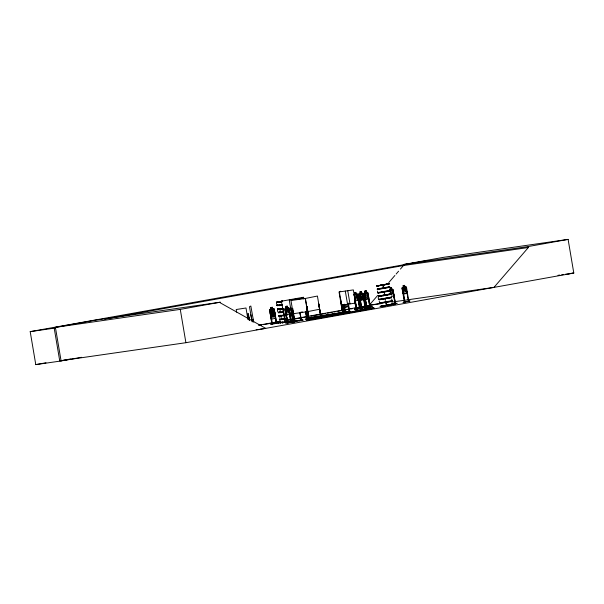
<?xml version="1.0" encoding="UTF-8"?>
<svg xmlns="http://www.w3.org/2000/svg" width="604" height="604" viewBox="0 0 604 604"><rect width="100%" height="100%" fill="white"/><g stroke="black" fill="none" stroke-linecap="round" stroke-linejoin="round"><path stroke-width="0.91" d="M306.764 319.75L311.196 319.018L306.764 319.75L307.051 320.007M311.113 319.305L306.877 319.78M311.211 319.222L306.824 319.999M280.709 322.242L278.067 322.951L282.325 322.272M278.142 322.672L280.701 322.264M280.384 322.702L282.325 322.242M290.788 321.388L294.986 320.913L290.698 321.683M292.381 322.113L296.624 321.086L292.532 322.098M292.502 322.06L296.67 321.358M344.703 312.721L340.437 313.544L344.68 312.517M344.665 312.54C330.584 314.941 355.869 310.788 340.543 313.453M358.066 300.354L358.3 298.716L358.142 300.392L355.137 300.868M393.597 295.598C393.884 291.317 394.238 297.915 391.309 295.952M359.584 298.535L360.309 300.075L363.517 299.569L362.906 293.559M363.517 299.569L363.714 297.878M407.171 291.656L407.005 293.355L403.472 293.922L402.74 292.389M407.239 291.656L406.975 293.355L403.48 293.922M275.281 318.346L275.552 316.685L274.865 312.328L273.227 312.019M275.605 316.685L275.349 318.391L271.717 319.025L270.985 317.493M354.556 309.384L357.606 308.803M357.425 308.87L354.382 309.459L357.644 308.848M365.133 307.738C361.547 307.353 373.136 306.477 364.839 307.557M392.887 304.069L390.743 304.235M344.725 307.134L348.342 306.507L348.342 303.102L349.663 311.528L344.959 312.336L345.254 311.792M348.372 306.553L348.651 304.846M280.686 312.404L283.48 312.004M280.362 322.808L283.948 322.249M283.004 322.717L282.415 322.725L286.13 322.219M380.067 295.99L378.806 296.096L383.759 295.326M385.178 295.024L386.409 294.88M282.974 322.581L284.922 322.302M283.563 322.362L282.317 322.762M285.662 323.283L288.538 322.838M359.893 308.576L359.773 308.07M359.871 308.365L362.627 308.093L359.735 308.568M403.162 302.453L405.299 301.736L403.178 302.415M403.374 302.37L405.284 301.736M271.151 324.227L272.668 324.046M272.472 324.091L270.177 310.909L269.746 310.977L271.981 324.174L269.663 309.988L270.071 309.316L273.672 308.689L274.314 309.165L273.642 308.75M344.069 312.419L306.741 318.504L305.624 311.664M344.272 312.374L345.511 312.004L307.308 318.414L306.862 317.991M344.861 304.763L345.39 304.786M353.733 294.963L354.042 294.314L357.017 293.854L357.568 294.352L359.939 308.614L357.447 295.386L359.546 308.599M353.748 294.978L354.042 294.314M287.67 322.491L287.119 322.581L287.293 323.049L284.952 308.863L286.251 308.04L285.949 306.417L287.338 306.168L288.863 311.302L288.402 312.721L287.127 312.955L286.228 311.777L285.979 306.417L287.3 306.236M286.439 314.692L285.005 308.878L285.322 308.206L288.486 307.693L289.074 308.123L291.43 322.309L287.217 323.057L285.012 309.867L285.481 309.784L287.746 322.966M359.214 293.529L358.844 294.186L359.214 293.529L362.392 293.023L362.974 293.521L365.322 307.715M403.404 287.21L402.007 288.033L404.423 302.204C409.331 300.958 408.9 302.106 408.485 301.049M402.407 287.376L402.03 288.033L403.502 293.922M270.071 309.316L269.663 309.988M369.731 304.658L377.711 295.401M388.765 282.589L394.903 275.469M396.133 274.05L398.587 271.204M400.429 269.067L403.502 265.503L528.357 247.519L528.19 246.553L403.336 264.544L403.502 265.503M493.974 287.383L528.357 247.519M360.143 293.385L359.576 294.088L360.09 297.115L360.996 298.3L362.272 298.104L362.732 296.692L361.237 291.543L359.841 291.762L361.267 299.924M403.464 287.255L402.808 287.919L403.321 290.947L404.287 292.125L405.677 291.898L406.205 290.479L405.692 287.451L404.854 287.036L404.642 285.345L403.125 285.586L403.464 287.255L403.208 285.632M271.732 312.336L271.053 313.015L271.566 316.043L272.555 317.206L273.989 316.957L274.541 315.522L274.027 312.494L273.167 312.087M250.856 314.692L252.261 321.924M340.716 291.256L339.357 291.913L342.891 313.129L340.528 299.954M344.28 312.464L342.997 304.718M344.491 312.434L343.163 304.688M251.717 319.878L253.068 319.222M279.365 304.854C275.764 306.915 275.333 300.49 279.358 301.736M278.648 302.242L280.196 301.796M278.504 302.257L281.192 301.653M276.926 305.216L277.727 305.043M279.154 312.17C277.591 313.317 276.843 309.256 278.202 309.376M283.435 311.77L280.211 312.351L280.06 309.339M278.301 312.502L280.354 312.245M280.739 312.442L280.271 312.321M281.124 317.674L281.2 316.073M286.847 314.525L286.432 314.563M279.373 319.206L281.736 318.867M376.79 285.979L377.651 285.722L377.138 285.918M280.535 322.544L279.916 322.898L280.724 322.717M380.656 285.224L382.823 284.922L383.306 287.859L377.636 288.848M282.34 322.762L282.763 322.468M283.638 322.476L287.768 321.675M377.221 288.886L377.643 288.848M288.078 321.826L287.134 321.94M384.401 284.582L382.989 284.877L383.834 287.715M383.419 288.251L377.175 289.316L377.976 289.142M377.515 291.03L377.764 292.547L378.776 292.411M384.008 291.702L377.757 292.766L378.565 292.593M383.97 291.913L377.787 292.955L378.595 292.781M383.955 292.132L378.21 293.076M378.429 295.975L378.844 296.028M384.567 298.293C384.673 297.825 375.824 301.698 378.738 296.262M389.882 291.06L390.373 291L384.212 292.042L384.703 294.971M384.204 295.265L384.529 295.031L381.585 295.499L384.189 295.114M384.514 295.522L378.444 296.541L379.237 296.368M390.773 293.869L390.35 293.899M386.394 294.85L390.894 294.042L390.388 294.11M390.856 294.224L390.426 294.246M378.957 299.478L385.579 298.3M378.995 299.659L385.609 298.489M379.267 301.404L379.591 302.898M385.76 302.076L379.508 303.14L380.316 302.966M385.276 305.669L386.281 305.405L385.782 302.483L379.622 303.533L380.422 303.359M391.769 299.244L392.019 300.762L386.205 301.728M380.105 306.371L382.241 305.964M386.092 303.125L386.802 305.179M386.62 305.443L391.241 304.703M386.22 305.556L385.797 305.594M373.619 308.327L357.296 311.045L357.228 310.637L373.544 307.912L373.415 308.38L373.544 307.912M357.296 311.045L357.425 310.584M318.738 304.061L320.951 317.259L317.432 296.036L305.397 298.452L309.014 319.652L307.104 306.394M276.76 302.083L278.27 301.94M276.821 302.393L278.421 302.106L277.266 302.302M277.976 301.992L281.109 301.555L277.9 302.196L278.361 302.06M278.829 302.045L282.219 301.449M281.774 301.932L278.542 302.43L281.464 301.887M279.342 305.096L279.493 305.118M277.372 305.745L279.463 305.458M279.335 305.314L282.272 304.884M279.365 305.496L282.302 305.073M279.448 305.7L282.34 305.284M376.692 285.843L382.823 284.937M377.039 286.085L381.479 285.382L380.656 285.36M380.663 285.352L381.403 285.345M383.366 284.975L384.71 284.809M384.929 284.643L384.476 284.771L385.956 284.507M277.908 309.18L280.037 308.893M279.962 308.735L282.853 308.312M279.946 308.954L282.891 308.531M279.984 309.135L282.921 308.712M377.477 289.044L383.246 288.078M377.591 289.437L383.261 288.486M278.519 312.57L280.618 312.306M280.279 312.238L279.176 312.411M278.572 312.766L279.244 312.713M280.641 312.721L283.525 312.306M384.446 291.354L390.267 290.388L389.776 290.448M281.094 315.469L286.855 314.525M279.131 316.118L287.028 314.895L286.53 314.948M281.087 315.681L286.998 314.707L286.5 314.767M281.124 315.869L281.275 315.892M385.76 295.114L385.073 295.009M390.856 294.208L387.179 294.873M281.713 319.108L281.864 319.131M279.743 319.758L281.834 319.471M281.706 319.32L287.61 318.346L287.119 318.406M281.736 319.508L287.647 318.534L287.149 318.595M281.819 319.712L287.64 318.753L287.142 318.806M385.586 298.089L391.407 297.123L390.916 297.183M279.954 322.657L282.023 322.272L280.241 322.596M282.03 322.702L283.374 322.355M288.093 321.826L281.962 322.717M380.278 306.568L386.243 305.556M392.298 304.507L388.13 305.096M402.234 289.006L402.641 288.938L404.854 302.136L402.574 288.954M406.628 288.297L406.213 288.365L408.485 301.539M271.921 323.691L272.427 323.601M276.677 323.359L271.936 324.174M280.248 322.596L280.188 322.113M404.861 301.781L408.41 301.2M404.914 286.968L406.5 287.3L408.787 301.494L408.893 300.981M409.867 300.996L408.032 301.623M407.964 301.411L409.889 301.011M405.88 286.809L406.5 287.3M349.671 311.03C348.41 311.052 350.335 311.06 349.595 311.536M297.598 299.244L303.616 298.036L289.286 300.09L292.834 321.305M318.587 304.091L321.192 317.213L320.792 317.281L318.942 304.023M300.694 312.26L302.408 311.913M307.625 311.634L319.659 309.225M293.982 321.411L302.362 319.765L302.43 320.18L294.05 321.826L293.982 321.411L294.835 321.275M305.148 319.554L309.331 318.587M301.147 320.452L300.128 312.661M303.389 320.082L299.048 320.792M318.882 317.319L323.276 316.587M345.556 312.276L343.978 312.094L343.585 312.593M285.375 321.849C285.458 323.193 284.575 321.185 285.503 322.325L283.223 309.142L282.853 309.21M290.879 322.4L288.689 309.21L291 322.385M359.516 295.084L359.048 295.167L359.516 295.084L361.788 308.267L361.154 307.881M362.83 294.563L363.208 294.503L362.83 294.563L365.088 307.746M358.874 294.178L361.237 308.357L365.488 307.685L365.193 307.24M364.076 307.693L367.006 307.383L364.288 294.329M366.998 307.368L364.144 307.912M276.745 302.091L281.57 301.26M281.774 301.29L282.506 301.139L281.555 301.26M282.264 301.313L278.814 302.053M280.309 301.909L278.64 302.234M280.09 302.083L280.301 302.045M377.44 285.805L376.715 285.964L377.123 285.813M378.436 285.647L377.643 285.73M381.992 284.982L382.46 284.884L381.381 285.096M383.782 284.575C381.275 285.043 387.33 284.114 383.48 284.801M384.597 284.567L389.021 283.835M277.727 305.262L276.919 305.435L279.388 305.065M378.497 285.82L378.112 285.888L380.414 285.488M277.757 305.45L277.017 305.601L279.418 305.254M278.346 308.682L277.546 308.855L279.977 308.493M278.346 308.901L277.606 309.052L280.007 308.704M383.593 291.581L378.776 292.411M383.744 295.356L384.506 294.956L384.008 295.016M390.539 293.997L389.437 294.125M279.478 315.635L278.678 315.809L281.139 315.439M279.516 315.824L278.708 315.998L281.177 315.628M280.097 319.274L279.29 319.448L281.758 319.078M280.128 319.463L279.388 319.607L281.789 319.267M380.346 303.155L379.606 303.299L392.132 301.154L391.641 301.207M287.308 321.766L287.776 321.675M309.097 319.138L308.531 319.237L309.12 319.123M309.18 319.614L306.9 306.439L308.954 319.659M380.905 306.281L380.263 306.356M380.467 306.5L383.064 306.032M385.458 305.496L386.288 305.413M385.495 305.707L385.971 305.616M392.313 304.499L391.226 304.703M364.914 290.962L366.228 290.758L366.462 292.442L367.164 292.887L367.677 295.915L367.255 297.311L366.062 297.5L365.201 296.3L364.944 290.954L365.224 292.578M356.987 293.861L357.568 294.352M367.647 293.801L369.852 306.998L367.647 293.801L368.108 293.733L370.373 306.915L366.417 307.534L364.038 293.355C364.348 292.064 367.043 291.687 367.874 292.751L370.267 306.93L370.078 306.47M367.844 292.759L367.285 292.313M354.337 295.877L354.525 297.651M357.689 295.348L360.067 308.516L356.081 309.142L354.873 301.207M364.642 294.269L366.87 307.459M392.993 289.565L395.424 303.737L392.993 289.565L392.479 289.052L389.467 289.527M395.205 303.767L392.902 290.592L395.001 303.804M393.151 290.554L392.796 290.607M364.74 297.712L365.412 299.267L368.448 298.791L368.576 297.115M365.412 299.267L364.786 297.697M280.445 322.559L280.037 322.747M356.307 308.614L356.118 308.636M356.549 308.712L359.471 308.259M361.796 308.267L358.489 308.818L361.524 307.98M366.386 307.542L366.794 306.975M358.474 308.561L361.751 308.176M366.854 307.111L369.776 306.658M364.688 307.851L367.949 307.24M368.772 306.938L371.898 306.59M372.064 306.598L368.75 306.938L372.056 306.575M395.19 303.767L395.273 303.268M394.925 303.465L392.004 303.918M396.979 303.185L393.951 304.016L397.047 303.397M390.758 304.454L393.098 304.046M247.64 318.769L247.459 315.998L248.078 319.629M305.798 311.513L307.315 319.222L306.024 311.468M299.977 312.683L301.471 320.392M291.007 321.887L291.347 321.826M343.631 304.424L344.959 312.344L344.839 311.868L345.39 311.77M281.789 301.298L279.644 301.668M377.44 285.82L378.044 285.586M383.767 284.582L389.142 283.706L386.998 284.114M377.485 285.994L378.64 285.798L377.659 285.835M381.283 285.428L382.838 285.118L381.079 285.39M387.594 284.257L389.029 284.023M389.437 294.118L390.728 293.929M383.797 295.658L382.785 295.786M389.376 294.684L390.939 294.382L390.441 294.442M280.709 322.717L282.846 322.34M387.247 305.088L389.376 304.71M385.488 305.571L381.788 306.213M387.247 305.179L389.384 304.793M404.431 302.204L404.657 301.675M391.83 304.461L389.716 304.952M291.03 308.048L290.645 308.108L291.03 308.048L293.317 321.23L294.133 321.079L294.057 320.671L284.31 322.106L284.378 322.513L293.302 321.23M288.689 309.21L289.157 309.127L291.339 322.325L291.188 321.849M292.714 308.485L292.328 308.546L292.714 308.485L294.971 321.675L294.541 321.743L290.969 300.535L305.284 298.474L308.742 319.69M306.394 306.522L306.779 306.462L306.394 306.522L308.606 319.712L318.527 318.248L318.459 317.84L308.704 319.267L373.868 307.889L373.936 308.304L317.719 318.391L317.651 317.983M354.45 297.953L354.842 297.893L357.07 311.083L356.67 311.151L354.45 297.953L354.842 297.893M292.781 320.815L294.057 320.671M308.584 317.968L306.115 318.572M308.599 318.225L305.888 318.61M306.847 318.791L307.391 319.206L305.873 311.49M344.733 312.789L340.588 313.536M357.017 310.599L356.571 310.667L357.107 311.075M354.91 311.188L359.07 310.464M354.993 311.422L359.131 310.683M403.336 264.544L443.253 257.38L568.107 239.388L573.8 273.053L185.904 342.702L61.049 360.686M81.51 357.296L61.095 360.966L35.779 364.612L30.2 331.634L425.548 260.853M61.095 360.966L55.409 327.368L95.326 320.203L220.181 302.219L220.286 302.838L265.73 328.365L259.856 329.21M104.718 319.154L403.797 265.466M528.19 246.553L568.107 239.388M55.409 327.368L180.271 309.384L220.181 302.219M285.247 310.388L289.339 309.656L289.618 314.178L286.387 314.752L285.722 313.212M283.631 314.397L286.402 313.899M289.173 313.401L292.864 312.736M35.779 364.612L45.987 362.777M70.419 359.01L59.743 360.928L54.217 328.229M258.384 325.262L280.294 321.313M287.693 319.984L369.414 305.33M370.048 305.201L379.327 303.54M259.765 325.299L261.623 324.96M263.48 324.627L271.83 323.132M273.688 322.793L278.331 321.962M287.617 320.294L308.04 316.632M310.826 316.126L325.677 313.461M327.534 313.129L332.177 312.298M334.035 311.958L335.892 311.626M337.749 311.294L342.392 310.464M344.25 310.131L348.893 309.293M350.75 308.961L352.6 308.629M354.457 308.297L370.244 305.458M277.674 323.193L275.907 323.442L276.534 322.883M284.31 322.106L284.96 321.924M284.378 322.513L285.186 322.37M306.538 306.5L308.765 319.69L309.512 319.123M277.878 302.189L278.61 302.06M378.059 285.707L379.576 285.428M384.401 284.59L385.926 284.31M387.783 284.288L384.476 284.771L386.756 284.371M389.535 294.661L385.276 295.371M283.374 322.445L284.099 322.226M285.979 322.007L286.726 321.955M381.524 306.175L383.042 305.903M287.542 323.004L285.481 309.784M343.117 313.091L341.366 302.612M384.876 305.684L383.351 305.956M272.955 310.396L271.4 310.667L272.91 310.464M271.687 312.291L270.23 313.144L271.762 318.957M270.652 312.525L274.216 311.906M270.894 307.557L271.188 309.18L270.509 309.852L271.022 312.887L272.011 314.05L273.453 313.793L274.005 312.366L273.491 309.331L272.631 308.931L272.381 307.247L270.834 307.512L271.128 309.135M271.181 315.809L274.744 315.182L275.047 313.529L274.775 315.235L271.151 315.869L270.418 314.337M347.021 305.118L345.556 305.375L344.552 304.212M344.695 307.194L348.387 306.553M365.382 307.202L365.344 307.708M361.63 308.297L359.425 295.107M345.435 311.906L349.157 311.264M350.614 311.4L349.067 311.302L350.365 311.377M280.618 301.721L281.411 301.577M280.49 301.841L277.931 302.196M280.641 301.841L281.434 301.69M281.721 301.63L282.513 301.494M282.536 301.607L280.052 301.955M378.376 285.654L380.679 285.337M379.863 285.36L380.663 285.231M386.213 284.25L387.005 284.114M386.235 284.371L389.021 283.827M378.376 285.843L378.285 285.858M366.575 307.504L364.084 293.37M282.823 322.211L280.045 322.664M284.106 322.317L284.899 322.174M285.201 322.226L285.994 322.083M389.678 304.763L392.449 304.227M389.406 304.922L386.477 305.465L386.983 305.405M249.241 320.173L248.055 313.423L248.418 315.114M248.244 315.65L248.561 315.054L249.407 320.143M248.72 319.289L248.403 316.617M345.337 312.276L344.106 304.348L345.397 312.26M292.472 308.523L294.669 321.713L294.699 321.222M356.851 311.113L354.593 297.931M280.92 301.766L282.476 301.441M384.756 284.665L384.899 284.695M282.234 304.673L279.493 305.118M282.951 308.923L279.863 309.414M283.45 311.853L281.887 312.109M385.186 294.827L389.444 294.125L387.134 294.601M283.495 312.125L280.256 312.615M282.317 322.317L283.117 322.181M283.654 322.204L281.57 322.521M284.401 322.355L285.722 322.174M346.855 311.958L341.917 312.864M390.192 304.665L387.466 305.201M382.543 306.085L384.627 305.775M365.043 307.262L365.352 307.209M357.228 310.637L373.868 307.889M378.308 285.624L381.147 285.179M280.082 309.097L277.795 309.452M279.811 312.147L280.566 311.943M387.126 294.518L385.714 294.827M380.029 295.839L381.6 295.582L378.353 295.998M387.179 294.88L385.76 295.099M280.656 312.479L278.716 312.789M380.112 296.3L380.875 296.171M281.117 315.228L278.837 315.575M361.426 308.327L359.138 295.145M383.827 305.692L386.099 305.337M383.865 305.888L384.605 305.654M285.684 321.962L286.462 321.917M285.715 322.166L286.485 322.038M402.415 287.428L405.865 286.87M302.362 319.765L301.509 319.909L301.577 320.316M323.434 316.806L319.025 317.523M294.05 321.826L294.911 321.69L294.858 321.2M343.978 312.094L307.24 317.998L307.768 318.323M278.067 322.951L282.461 322.242M381.116 285.058L382.657 284.831M280.928 301.471L282.461 301.26L282.076 301.177M278.308 302.068L276.919 302.226M280.905 301.585L281.615 301.562M384.605 288.267L389.761 287.361L389.263 287.421M360.263 293.974L361.539 293.771M360.777 297.002L362.045 296.806M279.811 312.064L278.625 312.328M281.917 312.26L280.354 312.336M360.301 300.022L363.472 299.516M361.637 307.942L364.967 307.413M390.924 304.454L392.139 304.356M384.582 305.571L385.269 305.548M381.124 306.319L381.781 306.137L380.588 306.507M384.62 305.775L385.292 305.669M280.905 322.627L281.57 322.528M287.127 321.811L286.432 321.834L287.647 321.736M286.47 322.045L287.149 321.932M357.341 295.409L357.794 295.333M365.435 299.207L368.41 298.738M395.514 303.721L391.535 304.348L392.117 304.273M392.011 304.265L392.479 304.303M388.697 284.069L388.168 284.144L389.036 284.023M278.973 302.06L279.501 301.985M384.612 288.267L383.593 288.402M385.752 294.978L384.718 295.092M378.889 296.292L384.431 295.311M378.934 296.481L379.463 296.398M281.857 319.131L287.534 318.142L287.036 318.202M385.239 305.465L385.797 305.465M30.2 331.634L55.515 327.987M287.61 307.791L289.074 308.123M341.26 305.156L355.575 303.095M291.521 313.28L293.31 313.023M557.96 275.333L559.825 275.062M561.69 274.797L563.547 274.526M565.412 274.261L573.8 273.053L568.424 273.823M293.204 313.725L307.512 311.664M369.119 305.367L380.565 303.721M391.724 302.113L494.268 287.338M373.415 308.38L373.936 308.304M284.862 321.94L285.156 322.385L281.404 301.207L303.563 297.228L303.865 298.988M283.404 322.634L294.133 321.079M290.818 322.06L287.693 322.627M289.98 322.234L292.789 322.075L290.018 322.257M256.141 329.746L257.999 329.482M383.464 284.703L382.989 284.862M389.157 286.809L389.656 286.749L383.495 287.798M276.919 302.234L276.428 302.279M389.24 287.013L389.731 286.953L383.487 288.017M389.27 287.202L389.761 287.142L383.276 288.267M389.852 290.652L390.35 290.592L383.857 291.717M389.882 290.841L390.38 290.781L383.887 291.906M385.193 294.827L384.695 294.971M385.284 295.364L384.786 295.424M378.889 296.3L378.398 296.345M390.992 297.387L391.49 297.327L384.65 298.497M391.022 297.568L391.52 297.515L385.269 298.572M384.68 298.686L385.178 298.625M391.014 297.787L391.513 297.734L385.352 298.776M379.146 299.878L385.103 298.867L385.428 300.362M391.528 300.822L392.026 300.762M286.53 315.167L287.021 315.114L280.86 316.156M385.186 301.932L385.684 301.872L379.516 302.921M391.603 301.026L392.102 300.966L385.261 302.136M385.292 302.325L385.79 302.264M391.634 301.426L392.124 301.373L385.964 302.415M287.61 321.653L287.995 321.69M272.653 308.863L272.336 307.308M276.058 323.102L272.449 323.736M248.184 315.054L248.569 315.107M248.433 315.643L249.369 320.143M276.141 323.367L273.937 310.252L274.359 310.177L276.64 323.359L274.299 309.173M292.948 322.045L290.26 322.461M347.043 304.499L347.579 304.401L345.299 291.06M390.35 293.106L391.211 294.307L392.404 294.118L392.826 292.721L391.377 287.564L390.063 287.768L390.229 292.351M403.17 287.247L407.043 292.932M343.94 305.662L344.71 307.194M270.449 314.322L271.196 315.801M248.471 315.107L248.629 315.65M248.501 315.062L248.644 315.666M366.16 290.826L366.432 292.442M361.169 291.611L362.543 299.727M356.956 311.105L353.34 289.905L339.033 291.966L342.604 313.174L343.042 313.099L341.351 302.619M355.069 302.981L356.118 309.135M347.753 290.713L349.988 303.895M347.927 303.684L349.331 311.589L347.889 303.684M340.633 299.946L342.861 313.136M317.938 317.908L318.006 318.323M305.632 311.528L306.93 319.274M299.878 312.698L301.177 320.445M290.886 308.07L293.144 321.252L290.788 308.078M280.43 322.06L280.43 322.566L280.324 322.091M279.093 315.552L279.395 317.311M279.69 319.071L279.984 320.83M253.725 322.196L250.841 306.032L249.482 306.689L251.913 321.056M248.886 319.259L248.289 315.62L248.825 319.116M247.806 318.738L245.994 308.002L236.209 309.512L236.655 312.155M180.271 309.384L185.904 342.702M249.142 318.678L249.293 319.977M274.541 316.239L274.057 316.375L272.948 314.956L271.876 316.768L272.555 314.654L271.279 312.97L272.797 314.239L273.854 312.517L273.197 314.556L274.541 316.239M270.939 324.28L272.668 323.812L270.954 324.272M357.372 297.515L356.949 298.92L355.756 299.101L354.895 297.908L354.382 294.873L354.933 294.231C353.174 292.109 357.138 291.468 356.126 294.05L356.858 294.488L357.372 297.515M308.878 319.176L309.293 319.101L308.878 319.176M320.709 316.798L321.132 316.723L320.709 316.798M280.701 322.513L280.581 322.038L280.701 322.513M340.777 299.916L340.384 299.984L340.777 299.916M294.895 321.192L294.45 321.26L294.903 321.192M342.951 312.623L342.506 312.691L342.959 312.623M287.119 306.545L286.304 306.689L286.394 307.232L287.21 307.081L287.119 306.545M287.67 308.395L286.394 308.621L286.908 311.656L288.183 311.422L287.67 308.395M272.683 310.781L271.762 310.939L271.853 311.483L272.774 311.317L272.683 310.781M273.257 312.63L271.823 312.88L272.336 315.907L273.771 315.658L273.257 312.63M272.14 307.617L271.219 307.783L271.309 308.319L272.238 308.161L272.14 307.617M272.721 309.467L271.279 309.716L271.792 312.751L273.234 312.494L272.721 309.467M404.378 285.722L403.48 285.866L403.57 286.409L404.469 286.258L404.378 285.722M404.944 287.572L403.555 287.798L404.068 290.826L405.458 290.599L404.944 287.572M360.988 291.913L360.165 292.049L360.263 292.585L361.079 292.457L360.988 291.913M355.68 292.729L354.918 292.849L355.009 293.393L355.779 293.272L355.68 292.729M365.994 291.128L365.224 291.249L365.314 291.785L366.084 291.664L365.994 291.128M391.143 287.934L390.373 288.055L390.463 288.591L391.233 288.47L391.143 287.934M356.217 294.586L355.024 294.775L355.537 297.802L356.73 297.621L356.217 294.586M366.522 292.985L365.329 293.174L365.843 296.202L367.036 296.013L366.522 292.985M391.671 289.792L390.478 289.98L390.992 293.008L392.185 292.819L391.671 289.792"/></g></svg>
